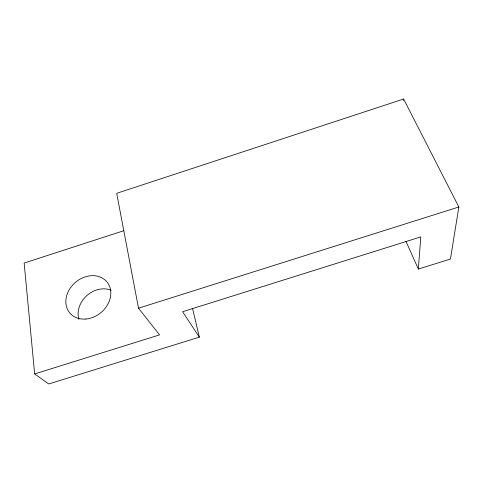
<?xml version="1.0" encoding="UTF-8"?>
<svg xmlns="http://www.w3.org/2000/svg" width="483" height="483" viewBox="0 0 483 483"><rect width="100%" height="100%" fill="white"/><g stroke="black" fill="none" stroke-linecap="round" stroke-linejoin="round"><path stroke-width="0.72" d="M403.589 100.53L403.625 99.027L116.693 193.321L138.512 308.202L159.577 334.888L34.661 373.927L24.15 263.048L123.853 230.699M403.625 99.027L458.85 206.99L450.44 259.063L418.344 269.043L420.802 236.899L182.598 311.728L199.34 337.146L48.753 383.973L34.661 373.927M138.512 308.202L458.85 206.99M406.046 241.518L418.344 269.043M192.602 308.667L199.34 337.146M78.94 319.311A23.293 19.32 -40.7 0 1 86.729 295.699A23.293 19.32 -40.7 0 1 111.211 290.253M85.877 319.028A24.216 19.791 -40 0 0 108.892 284.885A24.216 19.791 -40 0 0 70.168 288.23A24.216 19.791 -40 0 0 85.877 319.028"/></g></svg>
